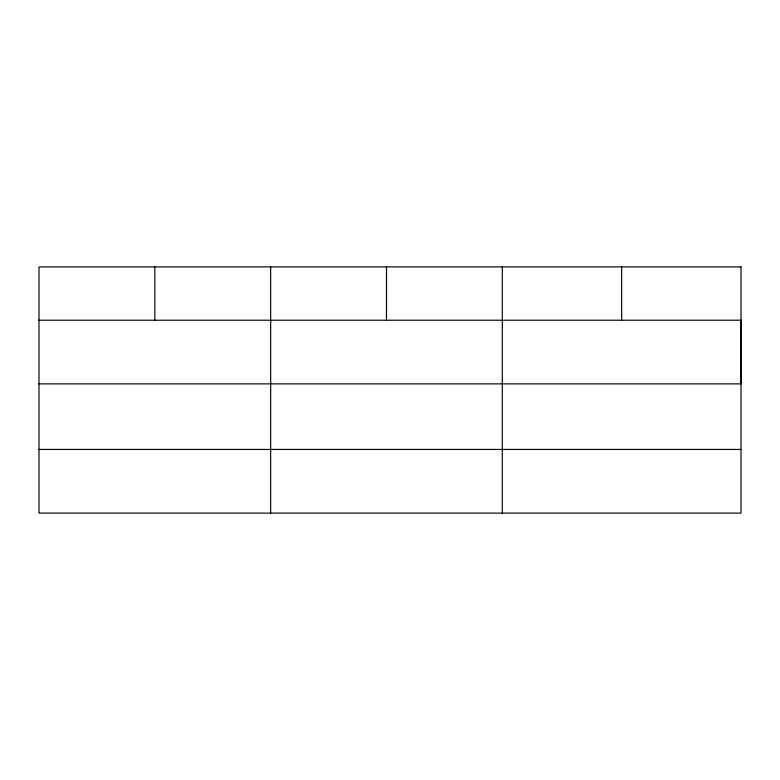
<?xml version="1.0" encoding="UTF-8"?>
<svg xmlns="http://www.w3.org/2000/svg" width="780" height="780" viewBox="0 0 780 780"><rect width="100%" height="100%" fill="white"/><g stroke="black" fill="none" stroke-linecap="round" stroke-linejoin="round"><path stroke-width="1.17" d="M39 320.209L741 320.209L741 383.867L39 383.867M39 449.446L741 449.446M621.66 266.897L621.66 320.209M502.32 266.897L502.32 513.103M386.49 266.897L386.49 320.209M270.66 266.897L270.66 513.103M154.83 266.897L154.83 320.209M741 266.897L39 266.897L39 513.103L741 513.103L741 266.897"/></g></svg>
